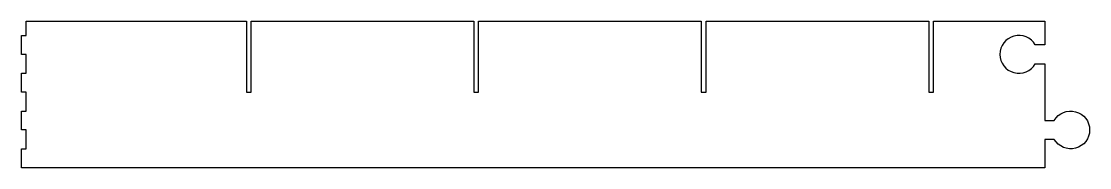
# Model space of a CAD drawing. Header units: inches. Extents: x -27 to 1.2, y 0 to 3.9.
import ezdxf

# ---------------------------------------------------------------- set-up
doc = ezdxf.new("R2010")
doc.units = ezdxf.units.IN
doc.layers.get('0').update_dxf_attribs({"linetype": 'CONTINUOUS'})

msp = doc.modelspace()

# ---------------------------------------------------------------- linework, layer by layer
msp.add_lwpolyline([(-2.937, 2), (-2.937, 3.875), (0, 3.875), (0, 3.25), (-0.25, 3.25, 3.732051), (-0.25, 2.75), (0, 2.75), (0, 1.25), (0.25, 1.25, -3.732051), (0.25, 0.75), (0, 0.75), (0, 0), (-27, 0), (-27, 0.5), (-26.875, 0.5), (-26.875, 1), (-27, 1), (-27, 1.5), (-26.875, 1.5), (-26.875, 2), (-27, 2), (-27, 2.5), (-26.875, 2.5), (-26.875, 3), (-27, 3), (-27, 3.5), (-26.875, 3.5), (-26.875, 3.875), (-21.062, 3.875), (-21.062, 2), (-20.937, 2), (-20.937, 3.875), (-15.062, 3.875), (-15.062, 2), (-14.937, 2), (-14.937, 3.875), (-9.062, 3.875), (-9.062, 2), (-8.937, 2), (-8.937, 3.875), (-3.062, 3.875), (-3.062, 2)], format="xyb", close=True)

doc.saveas('drawing.dxf')
